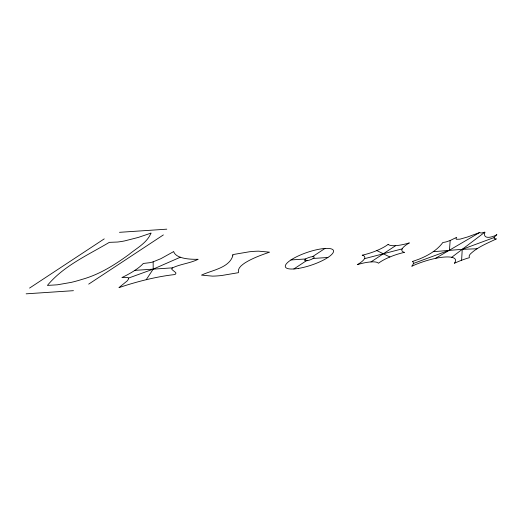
<?xml version="1.0" encoding="UTF-8"?>
<svg xmlns="http://www.w3.org/2000/svg" width="523" height="523" viewBox="0 0 523 523"><rect width="100%" height="100%" fill="white"/><g stroke="black" fill="none" stroke-linecap="round" stroke-linejoin="round"><path stroke-width="0.78" d="M494.045 237.579L462.24 249.327L461.613 260.232L466.634 258.486A15.625 4.125 -18.7 0 1 469.36 257.715L469.177 256.002A25.601 6.753 -18.7 0 1 470.399 253.943C477.708 246.954 487.423 243.26 496.379 238.893L495.131 238.854A7.433 1.961 -18.7 0 1 494.196 238.54L494.281 237.154L496.85 234.624C493.307 237.063 482.245 240.253 484.867 232.186L481.199 233.055L479.617 232.539L467.752 236.912L459.979 239.168L456.298 239.299L455.991 238.566L456.71 237.305L450.172 240.508L449.473 250.177L413.405 263.455A38.094 10.048 -18.7 0 1 411.895 266.155M413.405 263.455L413.163 262.056A15.625 4.125 -18.7 0 0 412.431 261.513L418.433 259.388A25.601 6.753 -18.7 0 0 423.898 257.041C431.142 253.616 438.078 248.994 442.876 242.463L444.524 242.234A7.433 1.961 -18.7 0 0 446.753 241.704L450.172 240.508M146.211 279.713L153.187 269.142L180.337 257.224M172.538 267.854L171.76 268.711L171.943 269.508L175.767 272.64L175.872 273.542L174.989 274.542A88.505 23.352 -18.7 0 0 118.943 287.637L127.266 280.844L128.534 279.034L128.442 278.112A11.356 2.994 -18.7 0 0 127.514 277.563L121.898 277.563A50.659 13.369 -18.7 0 0 143.289 263.468L150.147 262.644A11.356 2.994 -18.7 0 0 153.147 261.827L160.947 258.65L173.682 251.57A88.505 23.352 -18.7 0 0 198.139 259.29C190.039 263.317 180.69 263.978 172.538 267.854L134.849 270.365M451.709 257.303L484.867 232.186M29.569 288.075L104.24 238.874M88.694 284.126L163.359 234.925M293.874 268.966L306.315 260.761M312.538 256.662L324.986 248.464M370.99 261.912L395.669 245.647M435.437 258.388L479.617 232.539M128.442 278.112L153.187 269.142L153.147 261.827M364.472 258.689L402.187 248.87M433.221 251.7L462.24 249.327L477.028 248.771M119.486 232.323L166.785 229.172M290.951 259.944L305.733 258.957M313.12 258.467L327.901 257.479M26.15 293.828L73.449 290.677M376.808 250.563L389.851 256.996M411.934 266.142A31.779 8.388 -18.7 0 1 444.818 257.028A31.779 8.388 -18.7 0 1 454.324 263.317A38.094 10.048 -18.7 0 1 461.606 260.225M232.827 255.767C229.015 268.116 211.691 270.201 201.492 275.131L212.43 276.124A63.695 16.808 -18.7 0 0 221.667 275.51L238.442 272.666C237.324 268.325 241.659 265.174 244.764 263.03C252.426 258.185 261.042 255.132 269.554 252.164L258.617 251.164A63.695 16.808 -18.7 0 0 249.379 251.779L232.604 254.629L232.827 255.767M150.964 233.127C147.107 242.894 136.64 248.124 128.919 254.531C114.576 265.017 99.377 274.529 82.124 279.36A41.036 10.826 -18.7 0 1 71.213 282.381L57.334 284.806L47.41 285.421C63.629 265.808 87.864 255.113 109.32 242.352L117.459 242.038A36.917 9.741 -18.7 0 0 124.559 240.933L138.281 237.429L150.964 233.127M307.217 260.657A5.08 1.34 -18.7 0 0 314.251 257.139A5.08 1.34 -18.7 0 0 306.811 258.342A5.08 1.34 -18.7 0 0 307.217 260.657M298.372 268.43A25.398 6.701 -18.7 0 0 333.55 250.837A25.398 6.701 -18.7 0 0 296.358 256.871A25.398 6.701 -18.7 0 0 298.372 268.43M388.184 244.313A23.45 6.184 -18.7 0 0 409.352 242.901A23.45 6.184 -18.7 0 0 404.501 252.367A23.45 6.184 -18.7 0 0 378.475 263.246A23.45 6.184 -18.7 0 0 357.307 264.658A23.45 6.184 -18.7 0 0 362.158 255.191A23.45 6.184 -18.7 0 0 388.184 244.313"/></g></svg>
